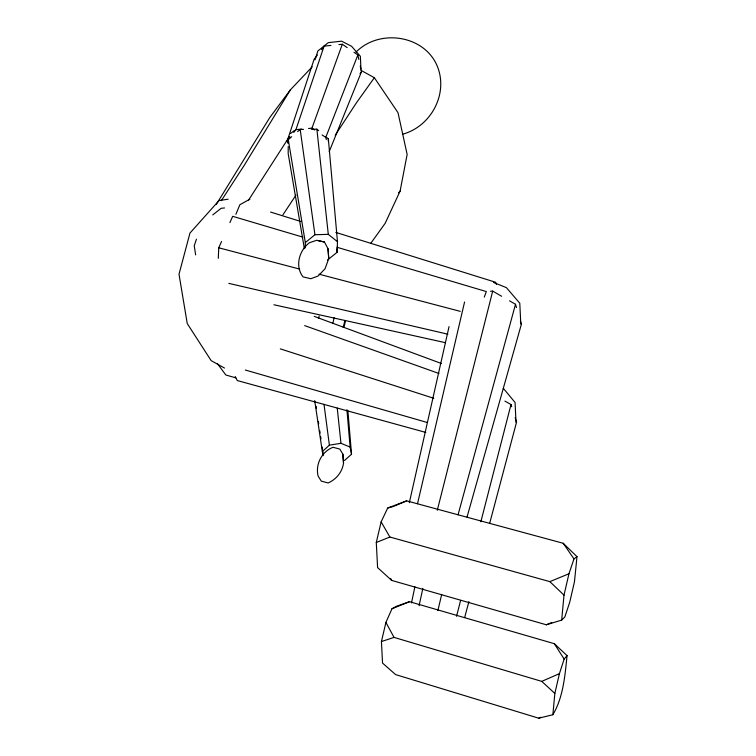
<?xml version="1.0" encoding="UTF-8"?>
<svg xmlns="http://www.w3.org/2000/svg" width="756" height="756" viewBox="0 0 756 756"><rect width="100%" height="100%" fill="white"/><g stroke="black" fill="none" stroke-linecap="round" stroke-linejoin="round"><path stroke-width="1.13" d="M288.225 146.598L288.178 153.581L304.356 248.582M288.253 143.101L288.272 139.614L291.674 136.704M305.235 247.892L305.329 242.581L288.272 139.614M328.284 141.249L328.35 138.924L326.583 137.422M327.556 259.988L337.11 252.287L337.469 241.684L328.35 138.924M218.295 258.372L218.749 247.788L221.536 241.495M552.863 714.732L554.847 693.432L559.421 673.653L564.146 659.081L567.057 655.622L554.299 643.687L409.506 601.691L397.032 606.066L391.967 608.76L385.919 622.424L381.43 641.551L382.545 663.088L395.586 674.588L538.754 718.2L552.863 714.732C563.305 697.268 564.987 675.562 567.057 655.622M561.68 620.109L564.004 595.142L568.956 573.757L573.974 558.93L576.989 556.652L563.229 543.29L406.662 500.859L387.705 508.013L381.137 521.857L376.29 542.487L377.594 567.605L391.674 580.41L546.342 624.787L561.68 620.109L564.836 616.972L569.722 602.239L574.465 581.751L576.989 556.652M370.667 243.47L385.154 223.341L400.104 191.098L407.144 154.432L397.996 112.663L374.362 77.717L361.151 70.45M318.645 318.399L319.117 316.093M411.491 602.938L414.883 586.788M419.089 605.679L422.859 588.385M409.327 502.674L449.045 326.601M332.829 323.483L334.143 317.728M417.52 503.704L464.571 301.994M437.894 610.498L441.702 594.443M343.196 327.461L344.868 320.62M343.895 327.528L345.577 320.695M437.289 510.291L492.704 291.107L501.625 296.267M456.539 616.282L460.64 600.34M480.844 521.791L511.009 404.526L504.904 401.105M464.666 617.529L468.89 601.625M489.699 523.246L516.546 422.15L515.167 417.747M458.032 514.836L515.507 304.281L509.563 300.85M467.066 516.934L521.375 324.248L520.393 320.922M315.054 59.828L317.851 50.983L328.293 42.638L341.599 41.164L351.587 46.277L360.357 56.275L360.952 69.061M287.809 143.026L287.252 140.833L314.08 59.374L317.425 54.961M343.536 463.201C342.185 472.113 336.307 479.399 328.104 482.961L321.281 481.109L318.106 476.063C315.252 464.288 321.735 451.672 333.018 447.287L339.803 449.083L342.865 454.176L343.536 463.201L342.865 454.176M196.456 239.17L194.235 245.804L195.643 254.895M293.763 132.442L295.927 129.645L324.097 46.125L330.93 45.426M308.524 128.492L311.954 128.18L342.317 44.254L347.174 47.6M328.747 258.59L325.033 268.786L318.144 275.987L310.858 278.718L303.052 276.894C294.717 266.254 299.14 250.406 309.431 242.723L316.698 240.285L324.437 242.033L328.01 248.696L328.747 258.59L328.01 248.696M484.294 297.08L486.335 291.561L336.864 247.221M326.299 139.576L325.779 137.375L357.862 54.952L353.969 52.277M329.191 151.682L361.481 71.754L360.272 66.15M235.91 214.279L239.869 204.734L249.867 199.197M229.9 222.614L232.687 216.32L302.891 237.148M312.209 66.802L290.361 89.888L244.443 165.006L221.319 200.661M289.35 136.723L248.639 200M216.235 204.507L269.845 117.445L290.361 89.888M335.21 135.248L356.36 102.901L374.362 77.717M282.971 214.78L295.974 195.105M321.432 49.66L324.097 46.125M287.252 140.833L290.143 137.11M360.026 73.606L361.481 71.754M398.535 192.818L400.104 191.098M356.019 52.117C379.399 28.189 425.43 34.974 437.752 67.369C448.166 94.906 430.4 126.8 402.466 134.256M323.228 455.632L322.33 451.568L329.389 445.161L340.956 443.3L350.123 447.079L351.531 454.224L344.462 460.527M297.628 131.61L300.179 129.427L303.515 129.37M305.329 242.581L314.931 234.729L328.293 234.36L337.469 241.684M290.54 133.538L294.216 130.618M212.767 214.902L221.102 208.316L224.523 207.947M538.754 718.2L540.899 717.246M381.43 641.551L394.046 637.402L541.75 681.373L559.421 673.653M546.342 624.787L551.776 622.49M394.273 506.095L406.662 500.859M376.29 542.487L389.879 537.034L549.848 581.629L568.956 573.757M391.967 608.76L409.506 601.691M387.705 508.013L393.233 506.529M228.161 199.197L219.023 200.557L189.973 233.065L179.011 274.201L187.252 323.577L211.16 360.64L224.494 368.049M338.905 44.604L342.317 44.254M295.927 129.645L301.653 129.125M490.446 291.258L492.704 291.107M311.302 129.248L316.868 129.153L318.635 130.656M273.908 304.753L445.454 342.685M317.803 240.531L324.437 242.033M228.803 283.377L447.892 334.199M218.749 247.788L299.631 269.079M319.004 274.182L460.272 311.359M425.826 432.432L237.28 380.551L235.201 376.526M235.834 377.868L225.827 374.985L217.426 363.636M245.303 370.015L427.253 422.5M270.553 212.049L300.935 221.527M335.825 232.413L495.643 282.262L496.475 284.379M280.315 348.866L433.783 398.289M304.649 325.609L438.952 373.483M314.222 316.386L441.381 363.504M493.422 282.413L506.388 287.63L519.788 303.25L520.808 324.012M311.954 128.18L314.723 130.023M322.094 134.927L325.779 137.375M541.75 681.373L554.847 693.432M549.848 581.629L564.004 595.142M503.269 388.234L515.063 402.475L516.008 422.358M563.229 543.29L573.974 558.93M554.299 643.687L564.146 659.081M381.137 521.857L389.879 537.034M390.55 578.397L391.674 580.41M385.919 622.424L394.046 637.402M511.009 404.526L511.699 406.728M515.507 304.281L516.48 307.607M357.862 54.952L358.826 59.431M314.694 400.604L322.33 451.568M316.112 406.255L316.452 408.58M318.361 421.404L318.711 423.729M319.75 430.722L320.09 433.056M320.61 436.543L320.96 438.877M322.169 447.032L322.519 449.366M322.859 451.691L323.209 454.025M300.179 129.427L314.931 234.729M323.993 404.233L329.389 445.161M316.868 129.153L328.293 234.36M337.242 408.079L340.956 443.3M336.789 248.771L337.11 252.287M346.928 409.676L350.123 447.079M347.892 410.706L351.531 454.224"/></g></svg>
